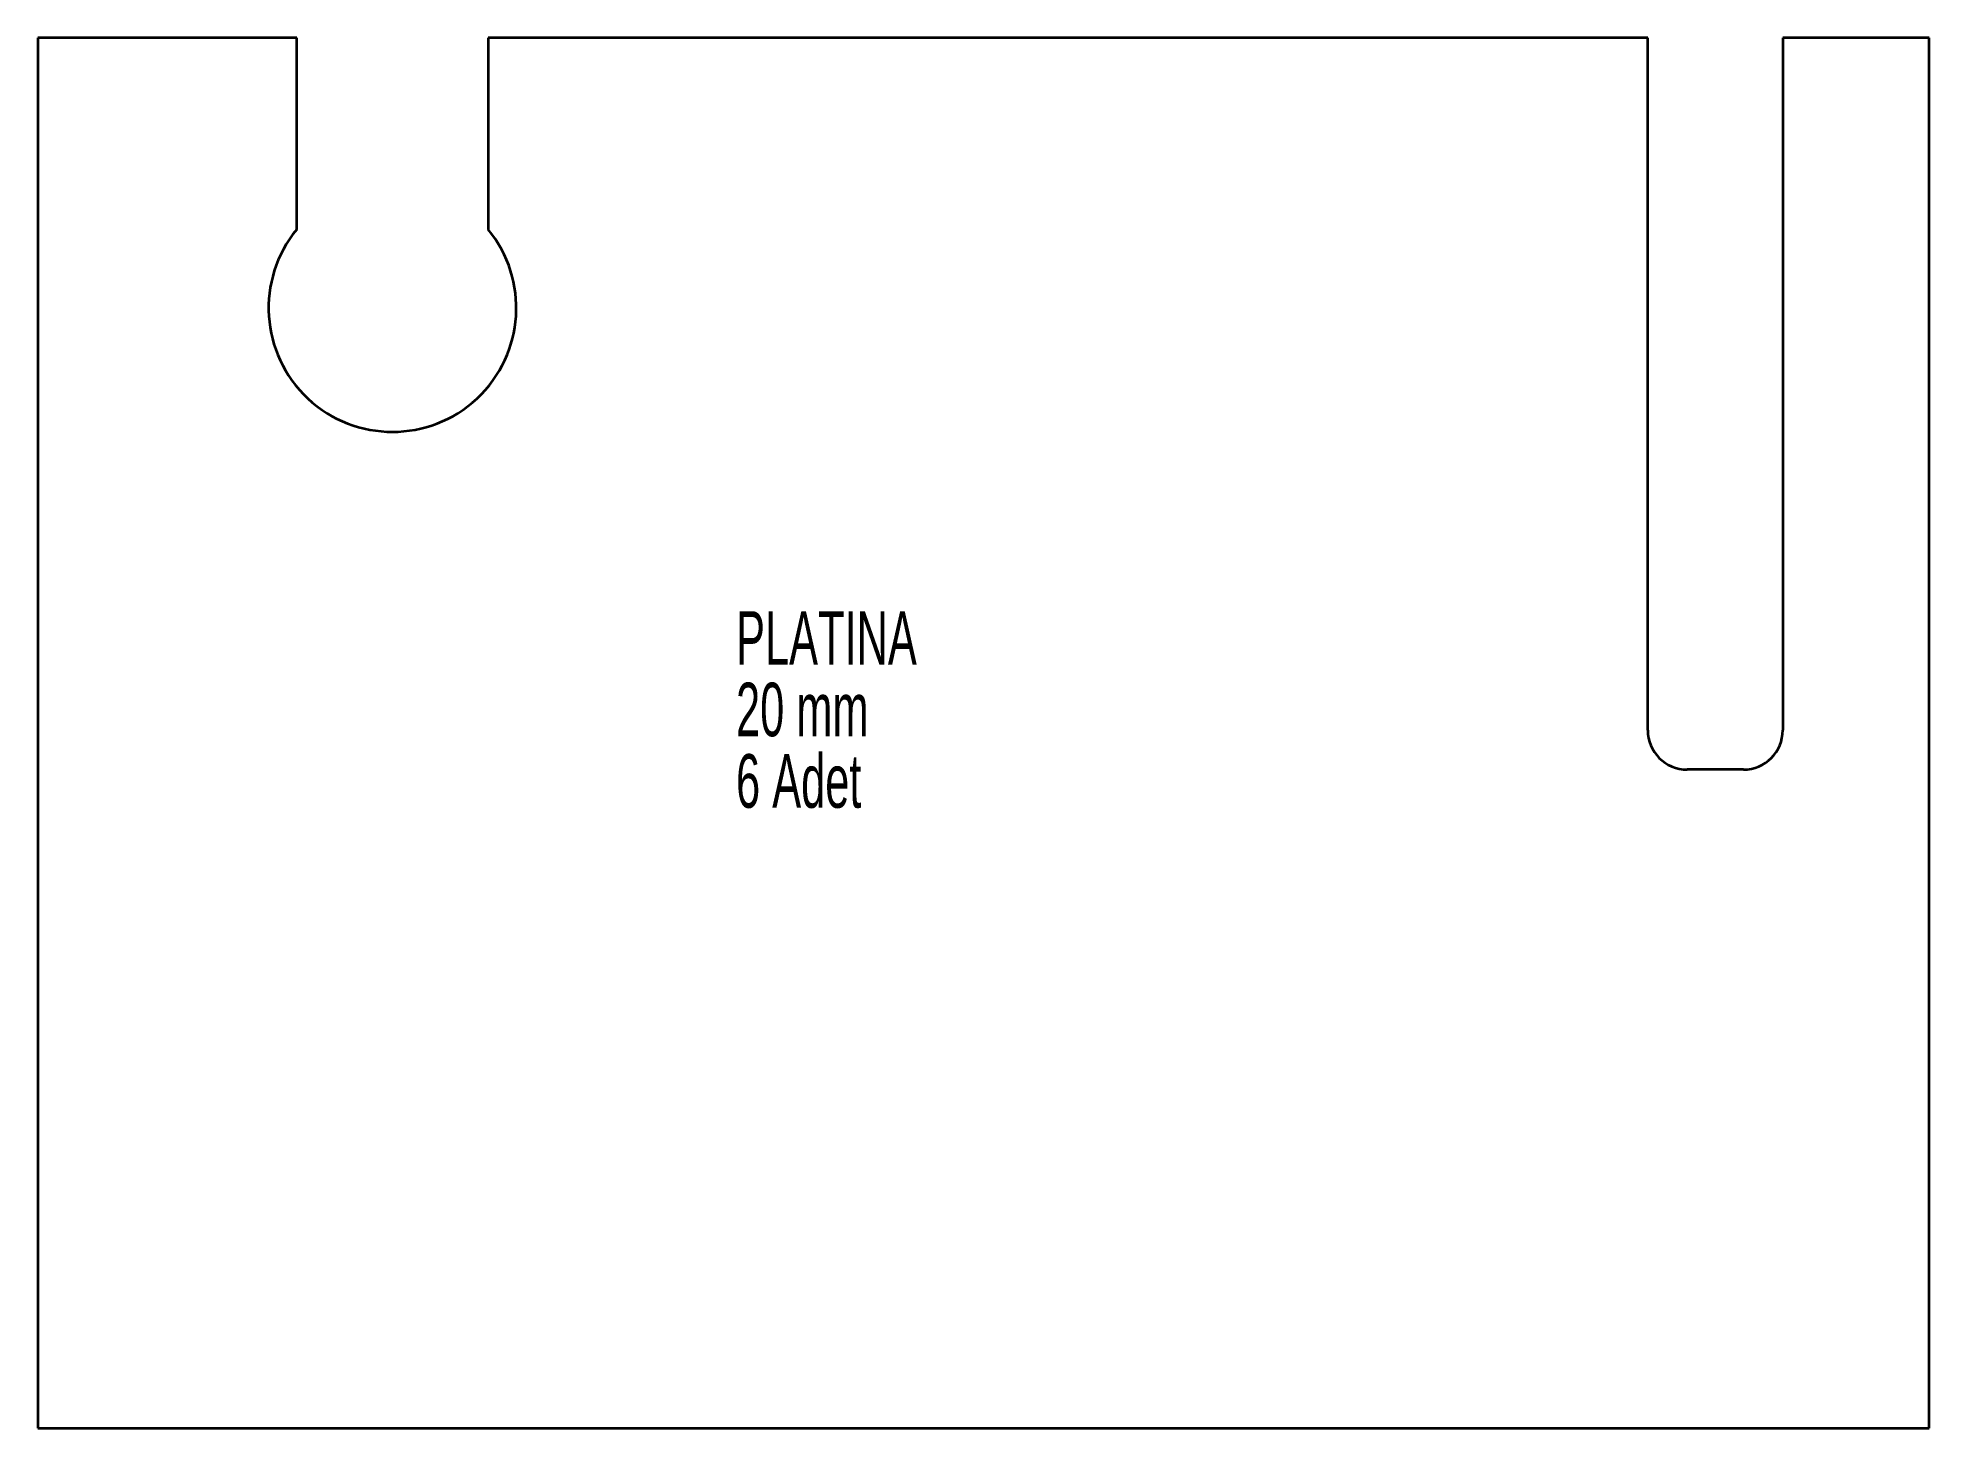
# Model space of a CAD drawing. Header units: millimetres. Extents: x -18 to 318, y -23 to 224.
import ezdxf

# ---------------------------------------------------------------- set-up
doc = ezdxf.new("R2010")
doc.units = ezdxf.units.MM
doc.styles.add('SLDTEXTSTYLE0', font='TXT', dxfattribs={"width": 0.605})

# ---------------------------------------------------------------- blocks, each defined once
blk = doc.blocks.new('SW_NOTE_0')
at = {"color": 0, "linetype": 'Continuous', "lineweight": 0, "char_height": 9.525, "attachment_point": 1, "style": 'SLDTEXTSTYLE0'}
for s, insert in [('PLATINA', (0, 12.28)), ('20 mm', (0, -0.42)), ('6 Adet', (0, -13.12))]:
    blk.add_mtext(s, dxfattribs=dict(at, insert=insert))

msp = doc.modelspace()

# ---------------------------------------------------------------- linework, layer by layer
at = {"color": 7, "linetype": 'Continuous', "lineweight": 35}
for p, q in [((28.09, 223.6), (-17.91, 223.6)), ((-17.91, 223.6), (-17.91, -23.4)), ((28.09, 189.56), (28.09, 223.6)), ((62.09, 223.6), (62.09, 189.56)), ((268.09, 223.6), (62.09, 223.6)), ((268.09, 100.6), (268.09, 223.6)), ((318.09, 223.6), (292.09, 223.6)), ((292.09, 223.6), (292.09, 100.6)), ((318.09, -23.4), (318.09, 223.6)), ((285.09, 93.6), (275.09, 93.6)), ((-17.91, -23.4), (318.09, -23.4))]:
    msp.add_line(p, q, dxfattribs=at)
for centre, radius, start, end in [((45.09, 175.6), 22, 140.5994, 39.4006), ((275.09, 100.6), 7, 180, 270), ((285.09, 100.6), 7, 270, 0)]:
    msp.add_arc(centre, radius, start, end, dxfattribs=at)

# ---------------------------------------------------------------- block references
at = {"color": 7, "linetype": 'Continuous', "lineweight": 0}
msp.add_blockref('SW_NOTE_0', (106.13, 109.46), dxfattribs=at)

doc.saveas('drawing.dxf')
